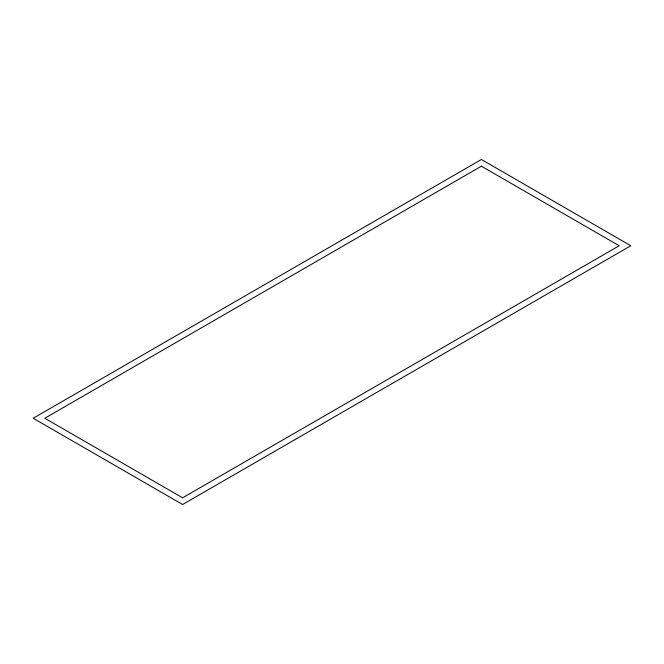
<?xml version="1.0" encoding="UTF-8"?>
<svg xmlns="http://www.w3.org/2000/svg" width="664" height="664" viewBox="0 0 664 664"><rect width="100%" height="100%" fill="white"/><g stroke="black" fill="none" stroke-linecap="round" stroke-linejoin="round"><path stroke-width="1" d="M481.4 159.493L33.2 418.254L182.6 504.507L630.8 245.746L481.4 159.493M481.4 166.191L44.803 418.254L182.6 497.809L619.197 245.746L481.4 166.191"/></g></svg>
